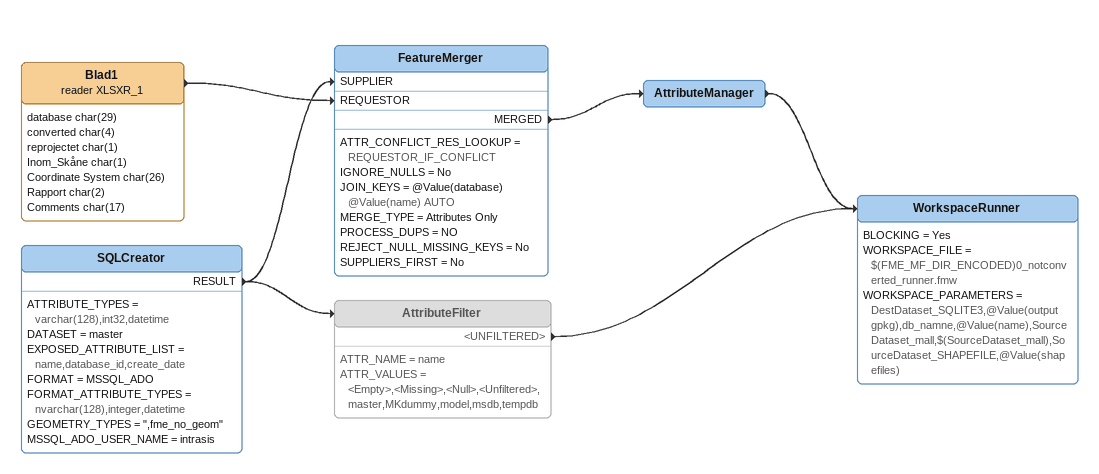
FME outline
Blad1 (reader XLSXR_1)
    attributes: database char(29), converted char(4), reprojectet char(1), Inom_Skåne char(1), Coordinate System char(26), Rapport char(2), Comments char(17)
    -> FeatureMerger [REQUESTOR]
SQLCreator
    ATTRIBUTE_TYPES = varchar(128),int32,datetime
    DATASET = master
    EXPOSED_ATTRIBUTE_LIST = name,database_id,create_date
    FORMAT = MSSQL_ADO
    FORMAT_ATTRIBUTE_TYPES = nvarchar(128),integer,datetime
    GEOMETRY_TYPES = ",fme_no_geom"
    MSSQL_ADO_USER_NAME = intrasis
    RESULT -> AttributeFilter
    RESULT -> FeatureMerger [SUPPLIER]
FeatureMerger
    ATTR_CONFLICT_RES_LOOKUP = REQUESTOR_IF_CONFLICT
    IGNORE_NULLS = No
    JOIN_KEYS = @Value(database) @Value(name) AUTO
    MERGE_TYPE = Attributes Only
    PROCESS_DUPS = NO
    REJECT_NULL_MISSING_KEYS = No
    SUPPLIERS_FIRST = No
    MERGED -> AttributeManager
AttributeManager
    -> WorkspaceRunner
AttributeFilter [off]
    ATTR_NAME = name
    ATTR_VALUES = <Empty>,<Missing>,<Null>,<Unfiltered>,master,MKdummy,model,msdb,tempdb
    <UNFILTERED> -> WorkspaceRunner
WorkspaceRunner
    BLOCKING = Yes
    WORKSPACE_FILE = $(FME_MF_DIR_ENCODED)0_notconverted_runner.fmw
    WORKSPACE_PARAMETERS = DestDataset_SQLITE3,@Value(output gpkg),db_namne,@Value(name),SourceDataset_mall,$(SourceDataset_mall),SourceDataset_SHAPEFILE,@Value(shapefiles)
